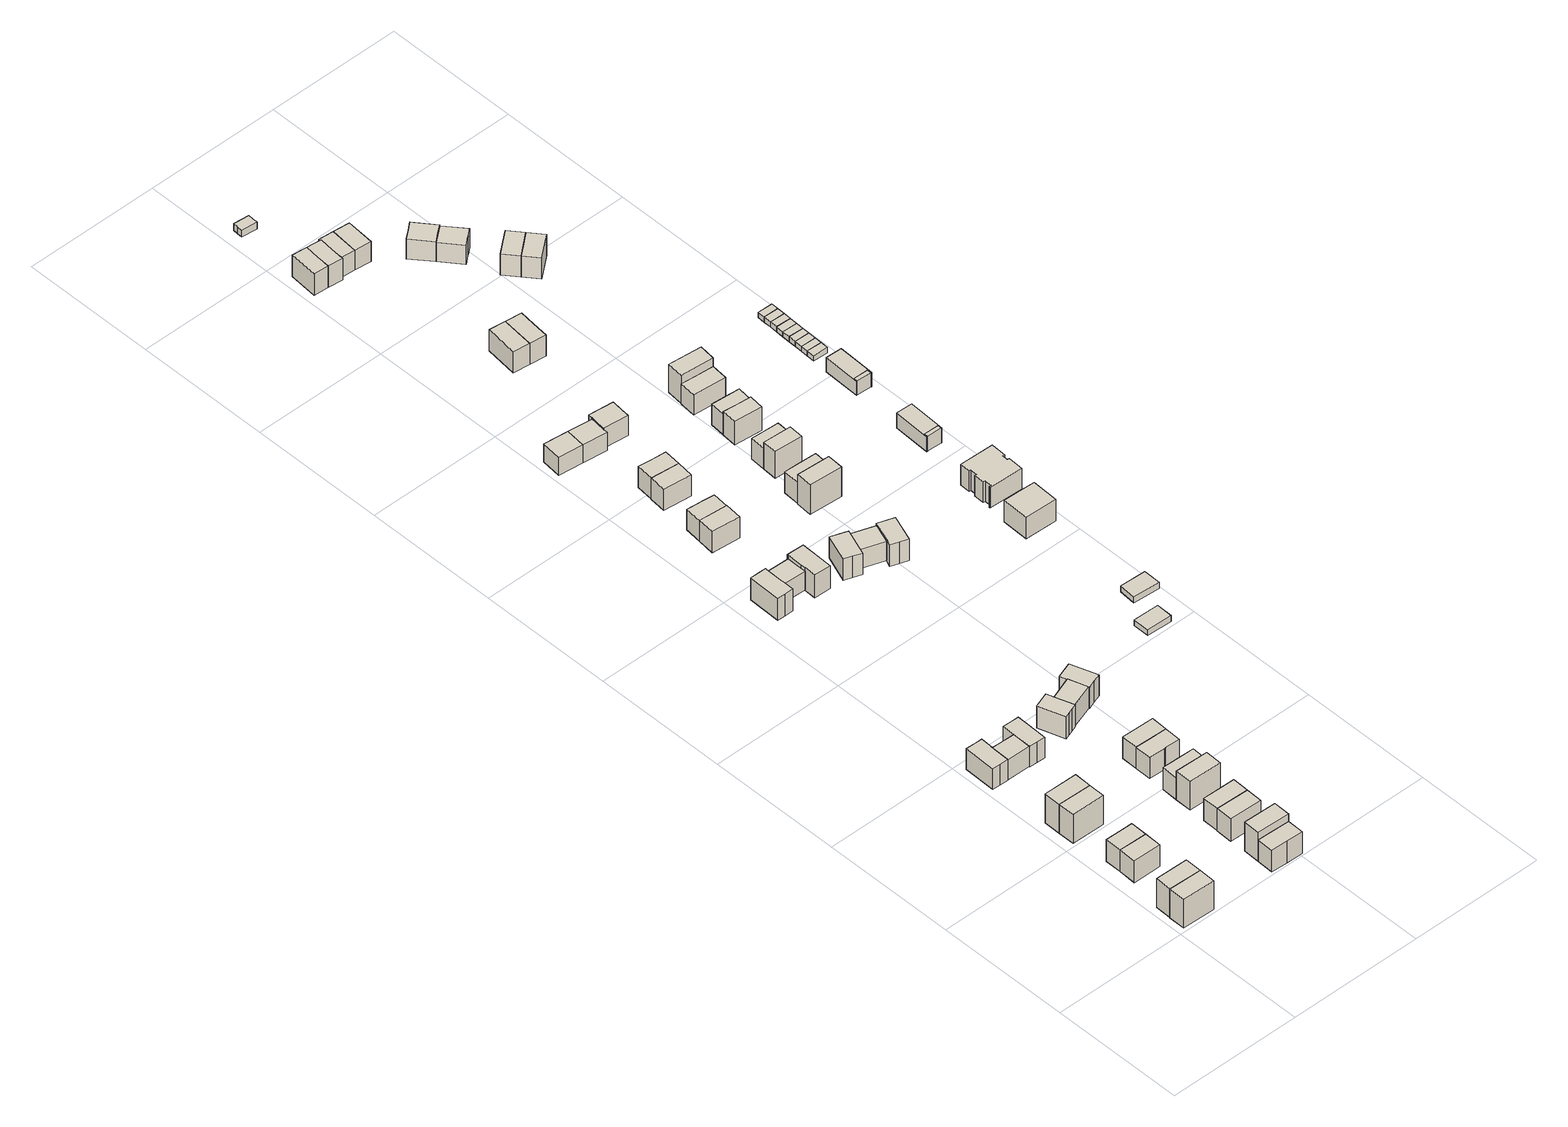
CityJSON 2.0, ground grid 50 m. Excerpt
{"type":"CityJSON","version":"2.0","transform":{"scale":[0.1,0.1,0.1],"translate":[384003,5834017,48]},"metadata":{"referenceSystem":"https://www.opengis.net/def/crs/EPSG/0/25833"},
"CityObjects":{
"building1":{"type":"Building","attributes":{"Gemeindeschluessel":"11000012","BezugspunktDach":"2200","function":"31001_1010","measuredHeight":11.92,"storeysAboveGround":2},"address":[{"country":"Germany","locality":"Berlin","thoroughfareNumber":"4","thoroughfareName":"Rappenweg"}],"geometry":[{"type":"Solid","lod":"1","boundaries":[[[[0,1,2,3]],[[4,5,6,7]],[[4,7,3,2]],[[5,4,2,1]],[[6,5,1,0]],[[7,6,0,3]]]]}]},
"building2":{"type":"Building","attributes":{"Gemeindeschluessel":"11000012","BezugspunktDach":"2200","function":"31001_1010","measuredHeight":11.81,"storeysAboveGround":2},"address":[{"country":"Germany","locality":"Berlin","thoroughfareNumber":"10","thoroughfareName":"Fuchsring"}],"geometry":[{"type":"Solid","lod":"1","boundaries":[[[[1,8,9,2]],[[10,11,12,13]],[[10,13,2,9]],[[11,10,9,8]],[[12,11,8,1]],[[13,12,1,2]]]]}]},
"building3":{"type":"Building","attributes":{"Gemeindeschluessel":"11000012","BezugspunktDach":"2200","function":"31001_1010","measuredHeight":11.19,"storeysAboveGround":2},"address":[{"country":"Germany","locality":"Berlin","thoroughfareNumber":"8","thoroughfareName":"Fuchsring"}],"geometry":[{"type":"Solid","lod":"1","boundaries":[[[[14,15,16,17,18]],[[19,20,21,22,23]],[[19,23,18,17]],[[20,19,17,16]],[[21,20,16,15]],[[22,21,15,14]],[[23,22,14,18]]]]}]},
"building4":{"type":"Building","attributes":{"Gemeindeschluessel":"11000012","BezugspunktDach":"2200","function":"31001_1010","measuredHeight":11.19,"storeysAboveGround":2},"address":[{"country":"Germany","locality":"Berlin","thoroughfareNumber":"6","thoroughfareName":"Fuchsring"}],"geometry":[{"type":"Solid","lod":"1","boundaries":[[[[15,24,25,26,17]],[[27,28,29,21,19]],[[27,19,17,26]],[[28,27,26,25]],[[29,28,25,24]],[[21,29,24,15]],[[19,21,15,17]]]]}]},
"building5":{"type":"Building","attributes":{"Gemeindeschluessel":"11000012","BezugspunktDach":"2200","function":"31001_1010","measuredHeight":12.03,"storeysAboveGround":2},"address":[{"country":"Germany","locality":"Berlin","thoroughfareNumber":"4","thoroughfareName":"Fuchsring"}],"geometry":[{"type":"Solid","lod":"1","boundaries":[[[[30,31,32,33]],[[34,35,36,37]],[[34,37,33,32]],[[35,34,32,31]],[[36,35,31,30]],[[37,36,30,33]]]]}]},
"building6":{"type":"Building","attributes":{"Gemeindeschluessel":"11000012","BezugspunktDach":"2200","function":"31001_1010","measuredHeight":12.04,"storeysAboveGround":2},"address":[{"country":"Germany","locality":"Berlin","thoroughfareNumber":"9","thoroughfareName":"Criolloweg"}],"geometry":[{"type":"Solid","lod":"1","boundaries":[[[[31,38,39,32]],[[40,41,35,34]],[[40,34,32,39]],[[41,40,39,38]],[[35,41,38,31]],[[34,35,31,32]]]]}]},
"building7":{"type":"Building","attributes":{"Gemeindeschluessel":"11000012","BezugspunktDach":"2200","function":"31001_1010","measuredHeight":10.92,"storeysAboveGround":2},"address":[{"country":"Germany","locality":"Berlin","thoroughfareNumber":"12","thoroughfareName":"Criolloweg"}],"geometry":[{"type":"Solid","lod":"1","boundaries":[[[[42,43,44,45,46,47,48,49,50]],[[51,52,53,54,55,56,57,58,59]],[[51,59,50,49]],[[52,51,49,48]],[[53,52,48,47]],[[54,53,47,46]],[[55,54,46,45]],[[56,55,45,44]],[[57,56,44,43]],[[58,57,43,42]],[[59,58,42,50]]]]}]},
"building8":{"type":"Building","attributes":{"Gemeindeschluessel":"11000012","BezugspunktDach":"2200","function":"31001_1010","measuredHeight":8.86,"storeysAboveGround":2},"address":[{"country":"Germany","locality":"Berlin","thoroughfareNumber":"10","thoroughfareName":"Criolloweg"}],"geometry":[{"type":"Solid","lod":"1","boundaries":[[[[60,61,62,63,64,65]],[[66,67,68,69,70,71]],[[66,71,65,64]],[[67,66,64,63]],[[68,67,63,62]],[[69,68,62,61]],[[70,69,61,60]],[[71,70,60,65]]]]}]},
"building9":{"type":"Building","attributes":{"Gemeindeschluessel":"11000012","BezugspunktDach":"2200","function":"31001_1010","measuredHeight":11.7,"storeysAboveGround":2},"address":[{"country":"Germany","locality":"Berlin","thoroughfareNumber":"2","thoroughfareName":"Rappenweg"}],"geometry":[{"type":"Solid","lod":"1","boundaries":[[[[72,73,74,75,76,77]],[[78,79,80,81,82,83]],[[78,83,77,76]],[[79,78,76,75]],[[80,79,75,74]],[[81,80,74,73]],[[82,81,73,72]],[[83,82,72,77]]]]}]},
"building10":{"type":"Building","attributes":{"Gemeindeschluessel":"11000012","BezugspunktDach":"2200","function":"31001_1010","measuredHeight":11.01,"storeysAboveGround":2},"address":[{"country":"Germany","locality":"Berlin","thoroughfareNumber":"8","thoroughfareName":"Criolloweg"}],"geometry":[{"type":"Solid","lod":"1","boundaries":[[[[84,85,86,87,88,89,90,91,92]],[[70,69,93,94,95,96,97,98,99]],[[70,99,92,91]],[[69,70,91,90]],[[93,69,90,89]],[[94,93,89,88]],[[95,94,88,87]],[[96,95,87,86]],[[97,96,86,85]],[[98,97,85,84]],[[99,98,84,92]]]]}]},
"building11":{"type":"Building","attributes":{"Gemeindeschluessel":"11000012","BezugspunktDach":"2200","function":"31001_1010","measuredHeight":12.09,"storeysAboveGround":2},"address":[{"country":"Germany","locality":"Berlin","thoroughfareNumber":"89","thoroughfareName":"Gollanczstraße"}],"geometry":[{"type":"Solid","lod":"1","boundaries":[[[[100,101,102,103]],[[104,105,80,78]],[[104,78,103,102]],[[105,104,102,101]],[[80,105,101,100]],[[78,80,100,103]]]]}]},
"building12":{"type":"Building","attributes":{"Gemeindeschluessel":"11000012","BezugspunktDach":"2200","function":"31001_1010","measuredHeight":12.78,"storeysAboveGround":2},"address":[{"country":"Germany","locality":"Berlin","thoroughfareNumber":"91","thoroughfareName":"Gollanczstraße"}],"geometry":[{"type":"Solid","lod":"1","boundaries":[[[[106,107,108,109,110]],[[111,112,113,114,115]],[[111,115,110,109]],[[112,111,109,108]],[[113,112,108,107]],[[114,113,107,106]],[[115,114,106,110]]]]}]},
"building13":{"type":"Building","attributes":{"Gemeindeschluessel":"11000012","BezugspunktDach":"2200","function":"31001_1010","measuredHeight":12.77,"storeysAboveGround":2},"address":[{"country":"Germany","locality":"Berlin","thoroughfareNumber":"93","thoroughfareName":"Gollanczstraße"}],"geometry":[{"type":"Solid","lod":"1","boundaries":[[[[107,116,117,118,109]],[[119,120,121,122,123]],[[119,123,109,118]],[[120,119,118,117]],[[121,120,117,116]],[[122,121,116,107]],[[123,122,107,109]]]]}]},
"building14":{"type":"Building","attributes":{"Gemeindeschluessel":"11000012","BezugspunktDach":"2200","function":"31001_1010","measuredHeight":11.97,"storeysAboveGround":2},"address":[{"country":"Germany","locality":"Berlin","thoroughfareNumber":"95","thoroughfareName":"Gollanczstraße"}],"geometry":[{"type":"Solid","lod":"1","boundaries":[[[[124,125,126,127]],[[128,129,130,131]],[[128,131,127,126]],[[129,128,126,125]],[[130,129,125,124]],[[131,130,124,127]]]]}]},
"building15":{"type":"Building","attributes":{"Gemeindeschluessel":"11000012","BezugspunktDach":"2200","function":"31001_1010","measuredHeight":11.96,"storeysAboveGround":2},"address":[{"country":"Germany","locality":"Berlin","thoroughfareNumber":"97","thoroughfareName":"Gollanczstraße"}],"geometry":[{"type":"Solid","lod":"1","boundaries":[[[[132,133,134,135,136]],[[137,138,139,129,128]],[[137,128,136,135]],[[138,137,135,134]],[[139,138,134,133]],[[129,139,133,132]],[[128,129,132,136]]]]}]},
"building16":{"type":"Building","attributes":{"Gemeindeschluessel":"11000012","BezugspunktDach":"2200","function":"31001_1010","measuredHeight":10.34,"storeysAboveGround":2},"address":[{"country":"Germany","locality":"Berlin","thoroughfareNumber":"6","thoroughfareName":"Criolloweg"}],"geometry":[{"type":"Solid","lod":"1","boundaries":[[[[140,141,142,143,144,145,146,147,148,149,150]],[[151,152,153,154,155,156,157,158,159,160,161]],[[151,161,150,149]],[[152,151,149,148]],[[153,152,148,147]],[[154,153,147,146]],[[155,154,146,145]],[[156,155,145,144]],[[157,156,144,143]],[[158,157,143,142]],[[159,158,142,141]],[[160,159,141,140]],[[161,160,140,150]]]]}]},
"building17":{"type":"Building","attributes":{"Gemeindeschluessel":"11000012","BezugspunktDach":"2200","function":"31001_1010","measuredHeight":11.9,"storeysAboveGround":2},"address":[{"country":"Germany","locality":"Berlin","thoroughfareNumber":"99","thoroughfareName":"Gollanczstraße"}],"geometry":[{"type":"Solid","lod":"1","boundaries":[[[[162,163,164,165,166,167,168,169]],[[170,171,172,173,174,175,176,177]],[[170,177,169,168]],[[171,170,168,167]],[[172,171,167,166]],[[173,172,166,165]],[[174,173,165,164]],[[175,174,164,163]],[[176,175,163,162]],[[177,176,162,169]]]]}]},
"building18":{"type":"Building","attributes":{"Gemeindeschluessel":"11000012","BezugspunktDach":"2200","function":"31001_1010","measuredHeight":10.55,"storeysAboveGround":2},"address":[{"country":"Germany","locality":"Berlin","thoroughfareNumber":"11","thoroughfareName":"Lipizzanerweg"}],"geometry":[{"type":"Solid","lod":"1","boundaries":[[[[178,179,180,181,182,183,184,185,186,187]],[[188,189,190,191,192,193,194,195,196,197]],[[188,197,187,186]],[[189,188,186,185]],[[190,189,185,184]],[[191,190,184,183]],[[192,191,183,182]],[[193,192,182,181]],[[194,193,181,180]],[[195,194,180,179]],[[196,195,179,178]],[[197,196,178,187]]]]}]},
"building19":{"type":"Building","attributes":{"Gemeindeschluessel":"11000012","BezugspunktDach":"2200","function":"31001_1010","measuredHeight":11.87,"storeysAboveGround":2},"address":[{"country":"Germany","locality":"Berlin","thoroughfareNumber":"1","thoroughfareName":"Criolloweg"}],"geometry":[{"type":"Solid","lod":"1","boundaries":[[[[198,199,200,201]],[[202,203,173,170]],[[202,170,201,200]],[[203,202,200,199]],[[173,203,199,198]],[[170,173,198,201]]]]}]},
"building20":{"type":"Building","attributes":{"Gemeindeschluessel":"11000012","BezugspunktDach":"2200","function":"31001_1010","measuredHeight":10.38,"storeysAboveGround":2},"address":[{"country":"Germany","locality":"Berlin","thoroughfareNumber":"4","thoroughfareName":"Criolloweg"}],"geometry":[{"type":"Solid","lod":"1","boundaries":[[[[204,205,206,207,208,209,210]],[[154,211,212,213,156,214,155]],[[154,155,210,209]],[[211,154,209,208]],[[212,211,208,207]],[[213,212,207,206]],[[156,213,206,205]],[[214,156,205,204]],[[155,214,204,210]]]]}]},
"building21":{"type":"Building","attributes":{"Gemeindeschluessel":"11000012","BezugspunktDach":"2200","function":"31001_1010","measuredHeight":8.61,"storeysAboveGround":2},"address":[{"country":"Germany","locality":"Berlin","thoroughfareNumber":"9","thoroughfareName":"Lipizzanerweg"}],"geometry":[{"type":"MultiSurface","lod":"1","boundaries":[[[215,216,217,218,219,220,221,222,223,224]],[[225,192,191,226,227,228,229,230,194,193]],[[225,193,224,223]],[[192,225,223,222]],[[191,192,222,221]],[[226,191,221,220]],[[227,220,219]],[[228,227,219,218]],[[229,228,218,217]],[[230,229,217,216]],[[194,230,216,215]],[[193,194,215,224]]]}]},
"building22":{"type":"Building","attributes":{"Gemeindeschluessel":"11000012","BezugspunktDach":"2200","function":"31001_1010","measuredHeight":10.15,"storeysAboveGround":2},"address":[{"country":"Germany","locality":"Berlin","thoroughfareNumber":"2","thoroughfareName":"Criolloweg"}],"geometry":[{"type":"Solid","lod":"1","boundaries":[[[[231,232,233,234,235,236,237,238,239]],[[240,241,242,243,244,245,246,247,248]],[[240,248,239,238]],[[241,240,238,237]],[[242,241,237,236]],[[243,242,236,235]],[[244,243,235,234]],[[245,244,234,233]],[[246,245,233,232]],[[247,246,232,231]],[[248,247,231,239]]]]}]},
"building23":{"type":"Building","attributes":{"Gemeindeschluessel":"11000012","BezugspunktDach":"2200","function":"31001_1010","measuredHeight":11.56,"storeysAboveGround":2},"address":[{"country":"Germany","locality":"Berlin","thoroughfareNumber":"7","thoroughfareName":"Lipizzanerweg"}],"geometry":[{"type":"MultiSurface","lod":"1","boundaries":[[[249,250,251,252,253,254,255,256,257]],[[258,259,260,261,262,263,264,265,266]],[[258,266,257,256]],[[259,258,256,255]],[[260,259,255,254]],[[261,260,254,253]],[[262,253,252]],[[263,262,252,251]],[[264,263,251,250]],[[265,264,250,249]],[[266,265,249,257]]]}]},
"building24":{"type":"Building","attributes":{"Gemeindeschluessel":"11000012","BezugspunktDach":"2200","function":"31001_1010","measuredHeight":12.19,"storeysAboveGround":2},"address":[{"country":"Germany","locality":"Berlin","thoroughfareNumber":"1","thoroughfareName":"Haflingerpfad"}],"geometry":[{"type":"Solid","lod":"1","boundaries":[[[[267,268,269,270,271]],[[272,273,274,275,276]],[[272,276,271,270]],[[273,272,270,269]],[[274,273,269,268]],[[275,274,268,267]],[[276,275,267,271]]]]}]},
"building25":{"type":"Building","attributes":{"Gemeindeschluessel":"11000012","BezugspunktDach":"2200","function":"31001_1010","measuredHeight":11.07,"storeysAboveGround":2},"address":[{"country":"Germany","locality":"Berlin","thoroughfareNumber":"3","thoroughfareName":"Haflingerpfad"}],"geometry":[{"type":"Solid","lod":"1","boundaries":[[[[277,278,279,280,281,282,283,284]],[[285,286,287,288,289,290,291,292]],[[285,292,284,283]],[[286,285,283,282]],[[287,286,282,281]],[[288,287,281,280]],[[289,288,280,279]],[[290,289,279,278]],[[291,290,278,277]],[[292,291,277,284]]]]}]},
"building26":{"type":"Building","attributes":{"Gemeindeschluessel":"11000012","BezugspunktDach":"2200","function":"31001_1010","measuredHeight":8.81,"storeysAboveGround":2},"address":[{"country":"Germany","locality":"Berlin","thoroughfareNumber":"7","thoroughfareName":"Mustangweg"}],"geometry":[{"type":"Solid","lod":"1","boundaries":[[[[293,294,295,296]],[[297,298,299,300]],[[297,300,296,295]],[[298,297,295,294]],[[299,298,294,293]],[[300,299,293,296]]]]}]},
"building27":{"type":"Building","attributes":{"Gemeindeschluessel":"11000012","BezugspunktDach":"2200","function":"31001_1010","measuredHeight":11.73,"storeysAboveGround":2},"address":[{"country":"Germany","locality":"Berlin","thoroughfareNumber":"5","thoroughfareName":"Haflingerpfad"}],"geometry":[{"type":"Solid","lod":"1","boundaries":[[[[301,302,303,304,305]],[[306,307,308,309,310]],[[306,310,305,304]],[[307,306,304,303]],[[308,307,303,302]],[[309,308,302,301]],[[310,309,301,305]]]]}]},
"building28":{"type":"Building","attributes":{"Gemeindeschluessel":"11000012","BezugspunktDach":"2200","function":"31001_1010","measuredHeight":10,"storeysAboveGround":2},"address":[{"country":"Germany","locality":"Berlin","thoroughfareNumber":"5","thoroughfareName":"Lipizzanerweg"}],"geometry":[{"type":"Solid","lod":"1","boundaries":[[[[311,312,313,314,315,316,317,318]],[[319,320,321,322,323,324,325,326]],[[319,326,318,317]],[[320,319,317,316]],[[321,320,316,315]],[[322,321,315,314]],[[323,322,314,313]],[[324,323,313,312]],[[325,324,312,311]],[[326,325,311,318]]]]}]},
"building29":{"type":"Building","attributes":{"Gemeindeschluessel":"11000012","BezugspunktDach":"2200","function":"31001_1010","measuredHeight":11.65,"storeysAboveGround":2},"address":[{"country":"Germany","locality":"Berlin","thoroughfareNumber":"7","thoroughfareName":"Haflingerpfad"}],"geometry":[{"type":"Solid","lod":"1","boundaries":[[[[302,327,328,329,304]],[[330,331,332,333,334]],[[330,334,304,329]],[[331,330,329,328]],[[332,331,328,327]],[[333,332,327,302]],[[334,333,302,304]]]]}]},
"building30":{"type":"Building","attributes":{"Gemeindeschluessel":"11000012","BezugspunktDach":"2200","function":"31001_1010","measuredHeight":8.82,"storeysAboveGround":2},"address":[{"country":"Germany","locality":"Berlin","thoroughfareNumber":"5","thoroughfareName":"Mustangweg"}],"geometry":[{"type":"Solid","lod":"1","boundaries":[[[[335,336,337,338,339,340,294,341,293]],[[342,298,343,344,345,346,347,348,299]],[[342,299,293,341]],[[298,342,341,294]],[[343,298,294,340]],[[344,343,340,339]],[[345,344,339,338]],[[346,345,338,337]],[[347,346,337,336]],[[348,347,336,335]],[[299,348,335,293]]]]}]},
"building31":{"type":"Building","attributes":{"Gemeindeschluessel":"11000012","BezugspunktDach":"2200","function":"31001_1010","measuredHeight":9.65,"storeysAboveGround":2},"address":[{"country":"Germany","locality":"Berlin","thoroughfareNumber":"3","thoroughfareName":"Lipizzanerweg"}],"geometry":[{"type":"Solid","lod":"1","boundaries":[[[[349,350,351,352,353]],[[354,355,356,357,358]],[[354,358,353,352]],[[355,354,352,351]],[[356,355,351,350]],[[357,356,350,349]],[[358,357,349,353]]]]}]},
"building32":{"type":"Building","attributes":{"Gemeindeschluessel":"11000012","BezugspunktDach":"2200","function":"31001_1010","measuredHeight":12.13,"storeysAboveGround":2},"address":[{"country":"Germany","locality":"Berlin","thoroughfareNumber":"1","thoroughfareName":"Lipizzanerweg"}],"geometry":[{"type":"Solid","lod":"1","boundaries":[[[[359,360,361,362,363,364,365]],[[366,367,368,369,370,371,372]],[[366,372,365,364]],[[367,366,364,363]],[[368,367,363,362]],[[369,368,362,361]],[[370,369,361,360]],[[371,370,360,359]],[[372,371,359,365]]]]}]},
"building33":{"type":"Building","attributes":{"Gemeindeschluessel":"11000012","BezugspunktDach":"2200","function":"31001_1010","measuredHeight":9.29,"storeysAboveGround":2},"address":[{"country":"Germany","locality":"Berlin","thoroughfareNumber":"3","thoroughfareName":"Mustangweg"}],"geometry":[{"type":"Solid","lod":"1","boundaries":[[[[373,374,375,376,377,378,379,380,381]],[[382,344,343,383,384,385,386,347,346]],[[382,346,381,380]],[[344,382,380,379]],[[343,344,379,378]],[[383,343,378,377]],[[384,383,377,376]],[[385,384,376,375]],[[386,385,375,374]],[[347,386,374,373]],[[346,347,373,381]]]]}]},
"building34":{"type":"Building","attributes":{"Gemeindeschluessel":"11000012","BezugspunktDach":"2200","function":"31001_1010","measuredHeight":12.11,"storeysAboveGround":2},"address":[{"country":"Germany","locality":"Berlin","thoroughfareNumber":"2","thoroughfareName":"Lipizzanerweg"}],"geometry":[{"type":"Solid","lod":"1","boundaries":[[[[387,388,389,390]],[[391,392,393,394]],[[391,394,390,389]],[[392,391,389,388]],[[393,392,388,387]],[[394,393,387,390]]]]}]},
"building35":{"type":"Building","attributes":{"Gemeindeschluessel":"11000012","BezugspunktDach":"2200","function":"31001_1010","measuredHeight":11.45,"storeysAboveGround":2},"address":[{"country":"Germany","locality":"Berlin","thoroughfareNumber":"113","thoroughfareName":"Gollanczstraße"}],"geometry":[{"type":"Solid","lod":"1","boundaries":[[[[395,396,397,398,399]],[[400,401,402,403,404]],[[400,404,399,398]],[[401,400,398,397]],[[402,401,397,396]],[[403,402,396,395]],[[404,403,395,399]]]]}]},
"building36":{"type":"Building","attributes":{"Gemeindeschluessel":"11000012","BezugspunktDach":"2200","function":"31001_2463","measuredHeight":2.43,"storeysAboveGround":1},"address":[{"country":"Germany","locality":"Berlin","thoroughfareNumber":"28","thoroughfareName":"Barthstraße"}],"geometry":[{"type":"Solid","lod":"1","boundaries":[[[[405,406,407,408]],[[409,410,411,412]],[[409,412,408,407]],[[410,409,407,406]],[[411,410,406,405]],[[412,411,405,408]]]]}]},
"building37":{"type":"Building","attributes":{"Gemeindeschluessel":"11000012","BezugspunktDach":"2200","function":"31001_1010","measuredHeight":10.9,"storeysAboveGround":2},"address":[{"country":"Germany","locality":"Berlin","thoroughfareNumber":"7","thoroughfareName":"Ponyweg"}],"geometry":[{"type":"Solid","lod":"1","boundaries":[[[[413,414,415,416,417]],[[418,419,420,421,422]],[[418,422,417,416]],[[419,418,416,415]],[[420,419,415,414]],[[421,420,414,413]],[[422,421,413,417]]]]}]},
"building38":{"type":"Building","attributes":{"Gemeindeschluessel":"11000012","BezugspunktDach":"2200","function":"31001_1010","measuredHeight":11.78,"storeysAboveGround":2},"address":[{"country":"Germany","locality":"Berlin","thoroughfareNumber":"6","thoroughfareName":"Mustangweg"}],"geometry":[{"type":"Solid","lod":"1","boundaries":[[[[423,424,425,426,427]],[[428,429,430,431,432]],[[428,432,427,426]],[[429,428,426,425]],[[430,429,425,424]],[[431,430,424,423]],[[432,431,423,427]]]]}]},
"building39":{"type":"Building","attributes":{"Gemeindeschluessel":"11000012","BezugspunktDach":"2200","function":"31001_1010","measuredHeight":11.04,"storeysAboveGround":2},"address":[{"country":"Germany","locality":"Berlin","thoroughfareNumber":"115","thoroughfareName":"Gollanczstraße"}],"geometry":[{"type":"Solid","lod":"1","boundaries":[[[[433,434,435,436]],[[437,438,439,440]],[[437,440,436,435]],[[438,437,435,434]],[[439,438,434,433]],[[440,439,433,436]]]]}]},
"building40":{"type":"Building","attributes":{"Gemeindeschluessel":"11000012","BezugspunktDach":"2200","function":"31001_1010","measuredHeight":11.06,"storeysAboveGround":2},"address":[{"country":"Germany","locality":"Berlin","thoroughfareNumber":"117","thoroughfareName":"Gollanczstraße"}],"geometry":[{"type":"Solid","lod":"1","boundaries":[[[[441,442,443,444,445]],[[446,447,448,449,450]],[[446,450,445,444]],[[447,446,444,443]],[[448,447,443,442]],[[449,448,442,441]],[[450,449,441,445]]]]}]},
"building41":{"type":"Building","attributes":{"Gemeindeschluessel":"11000012","BezugspunktDach":"2200","function":"31001_1010","measuredHeight":10.87,"storeysAboveGround":2},"address":[{"country":"Germany","locality":"Berlin","thoroughfareNumber":"5","thoroughfareName":"Ponyweg"}],"geometry":[{"type":"Solid","lod":"1","boundaries":[[[[451,452,453,454,455,456,415,414,413]],[[420,419,457,458,459,460,461,462,421]],[[420,421,413,414]],[[419,420,414,415]],[[457,419,415,456]],[[458,457,456,455]],[[459,458,455,454]],[[460,459,454,453]],[[461,460,453,452]],[[462,461,452,451]],[[421,462,451,413]]]]}]},
"building42":{"type":"Building","attributes":{"Gemeindeschluessel":"11000012","BezugspunktDach":"2200","function":"31001_1010","measuredHeight":11.78,"storeysAboveGround":2},"address":[{"country":"Germany","locality":"Berlin","thoroughfareNumber":"4","thoroughfareName":"Mustangweg"}],"geometry":[{"type":"Solid","lod":"1","boundaries":[[[[463,464,465,425,423]],[[429,466,467,468,431]],[[429,431,423,425]],[[466,429,425,465]],[[467,466,465,464]],[[468,467,464,463]],[[431,468,463,423]]]]}]},
"building43":{"type":"Building","attributes":{"Gemeindeschluessel":"11000012","BezugspunktDach":"2200","function":"31001_1010","measuredHeight":13.89,"storeysAboveGround":2},"address":[{"country":"Germany","locality":"Berlin","thoroughfareNumber":"119","thoroughfareName":"Gollanczstraße"}],"geometry":[{"type":"Solid","lod":"1","boundaries":[[[[469,470,471,472,473]],[[474,475,476,477,478]],[[474,478,473,472]],[[475,474,472,471]],[[476,475,471,470]],[[477,476,470,469]],[[478,477,469,473]]]]}]},
"building44":{"type":"Building","attributes":{"Gemeindeschluessel":"11000012","BezugspunktDach":"2200","function":"31001_2463","measuredHeight":2.44,"storeysAboveGround":1},"address":[{"country":"Germany","locality":"Berlin","thoroughfareNumber":"28 (1)","thoroughfareName":"Barthstraße"}],"geometry":[{"type":"Solid","lod":"1","boundaries":[[[[479,480,481,482]],[[483,484,485,486]],[[483,486,482,481]],[[484,483,481,480]],[[485,484,480,479]],[[486,485,479,482]]]]}]},
"building45":{"type":"Building","attributes":{"Gemeindeschluessel":"11000012","BezugspunktDach":"2200","function":"31001_1312","measuredHeight":3.16,"storeysAboveGround":1},"address":[{"country":"Germany","locality":"Berlin","thoroughfareNumber":"143","thoroughfareName":"Gollanczstraße"}],"geometry":[{"type":"Solid","lod":"1","boundaries":[[[[487,488,489,490,491,492]],[[493,494,495,496,497,498]],[[493,498,492,491]],[[494,493,491,490]],[[495,494,490,489]],[[496,495,489,488]],[[497,496,488,487]],[[498,497,487,492]]]]}]},
"building46":{"type":"Building","attributes":{"Gemeindeschluessel":"11000012","BezugspunktDach":"2200","function":"31001_1010","measuredHeight":9.91,"storeysAboveGround":2},"address":[{"country":"Germany","locality":"Berlin","thoroughfareNumber":"3","thoroughfareName":"Ponyweg"}],"geometry":[{"type":"Solid","lod":"1","boundaries":[[[[499,500,501,502,503,504,505,506,507]],[[508,509,510,511,512,513,514,515,516]],[[508,516,507,506]],[[509,508,506,505]],[[510,509,505,504]],[[511,510,504,503]],[[512,511,503,502]],[[513,512,502,501]],[[514,513,501,500]],[[515,514,500,499]],[[516,515,499,507]]]]}]},
"building47":{"type":"Building","attributes":{"Gemeindeschluessel":"11000012","BezugspunktDach":"2200","function":"31001_1010","measuredHeight":11.08,"storeysAboveGround":2},"address":[{"country":"Germany","locality":"Berlin","thoroughfareNumber":"121","thoroughfareName":"Gollanczstraße"}],"geometry":[{"type":"Solid","lod":"1","boundaries":[[[[517,518,519,520,521]],[[522,523,524,525,526]],[[522,526,521,520]],[[523,522,520,519]],[[524,523,519,518]],[[525,524,518,517]],[[526,525,517,521]]]]}]},
"building48":{"type":"Building","attributes":{"Gemeindeschluessel":"11000012","BezugspunktDach":"2200","function":"31001_1010","measuredHeight":9.88,"storeysAboveGround":2},"address":[{"country":"Germany","locality":"Berlin","thoroughfareNumber":"123","thoroughfareName":"Gollanczstraße"}],"geometry":[{"type":"Solid","lod":"1","boundaries":[[[[527,528,529,530,531]],[[532,533,534,535,536]],[[532,536,531,530]],[[533,532,530,529]],[[534,533,529,528]],[[535,534,528,527]],[[536,535,527,531]]]]}]},
"building49":{"type":"Building","attributes":{"Gemeindeschluessel":"11000012","BezugspunktDach":"2200","function":"31001_1010","measuredHeight":9.88,"storeysAboveGround":2},"address":[{"country":"Germany","locality":"Berlin","thoroughfareNumber":"1","thoroughfareName":"Ponyweg"}],"geometry":[{"type":"Solid","lod":"1","boundaries":[[[[537,538,502,500]],[[512,539,540,514]],[[512,514,500,502]],[[539,512,502,538]],[[540,539,538,537]],[[514,540,537,500]]]]}]},
"building50":{"type":"Building","attributes":{"Gemeindeschluessel":"11000012","BezugspunktDach":"2200","function":"31001_1010","measuredHeight":11.62,"storeysAboveGround":2},"address":[{"country":"Germany","locality":"Berlin","thoroughfareNumber":"1","thoroughfareName":"Mustangweg"}],"geometry":[{"type":"Solid","lod":"1","boundaries":[[[[541,542,543,544]],[[545,546,547,548]],[[545,548,544,543]],[[546,545,543,542]],[[547,546,542,541]],[[548,547,541,544]]]]}]},
"building51":{"type":"Building","attributes":{"Gemeindeschluessel":"11000012","BezugspunktDach":"2200","function":"31001_1010","measuredHeight":11.26,"storeysAboveGround":1},"address":[{"country":"Germany","locality":"Berlin","thoroughfareNumber":"1","thoroughfareName":"Am Poloplatz"}],"geometry":[{"type":"Solid","lod":"1","boundaries":[[[[549,550,551,552,553]],[[554,555,556,557,558]],[[554,558,553,552]],[[555,554,552,551]],[[556,555,551,550]],[[557,556,550,549]],[[558,557,549,553]]]]}]},
"building52":{"type":"Building","attributes":{"Gemeindeschluessel":"11000012","BezugspunktDach":"2200","function":"31001_1010","measuredHeight":8.57,"storeysAboveGround":2},"address":[{"country":"Germany","locality":"Berlin","thoroughfareNumber":"3","thoroughfareName":"Am Poloplatz"}],"geometry":[{"type":"Solid","lod":"1","boundaries":[[[[559,560,561,562,563,564,565,566,567,568,569,570,571,572,573,574]],[[575,576,577,578,579,580,581,582,583,584,585,586,587,588,589,590]],[[575,590,574,573]],[[576,575,573,572]],[[577,576,572,571]],[[578,577,571,570]],[[579,578,570,569]],[[580,579,569,568]],[[581,580,568,567]],[[582,581,567,566]],[[583,582,566,565]],[[584,583,565,564]],[[585,584,564,563]],[[586,585,563,562]],[[587,586,562,561]],[[588,587,561,560]],[[589,588,560,559]],[[590,589,559,574]]]]}]},
"building53":{"type":"Building","attributes":{"Gemeindeschluessel":"11000012","BezugspunktDach":"2200","function":"31001_1010","measuredHeight":9.8,"storeysAboveGround":2},"address":[{"country":"Germany","locality":"Berlin","thoroughfareNumber":"141","thoroughfareName":"Gollanczstraße"}],"geometry":[{"type":"Solid","lod":"1","boundaries":[[[[591,592,593,594,595,596]],[[597,598,599,600,601,602]],[[597,602,596,595]],[[598,597,595,594]],[[599,598,594,593]],[[600,599,593,592]],[[601,600,592,591]],[[602,601,591,596]]]]}]},
"building54":{"type":"Building","attributes":{"Gemeindeschluessel":"11000012","BezugspunktDach":"2200","function":"31001_1010","measuredHeight":9.63,"storeysAboveGround":2},"address":[{"country":"Germany","locality":"Berlin","thoroughfareNumber":"139","thoroughfareName":"Gollanczstraße"}],"geometry":[{"type":"Solid","lod":"1","boundaries":[[[[603,604,605,606,607,608,609,610]],[[611,600,599,612,613,614,615,601]],[[611,601,610,609]],[[600,611,609,608]],[[599,600,608,607]],[[612,599,607,606]],[[613,612,606,605]],[[614,613,605,604]],[[615,614,604,603]],[[601,615,603,610]]]]}]},
"building55":{"type":"Building","attributes":{"Gemeindeschluessel":"11000012","BezugspunktDach":"2200","function":"51009_1610","measuredHeight":6.09,"storeysAboveGround":0},"address":[{"country":"Germany","locality":"Berlin"}],"geometry":[{"type":"Solid","lod":"1","boundaries":[[[[616,617,618,619]],[[620,621,622,623]],[[620,623,619,618]],[[621,620,618,617]],[[622,621,617,616]],[[623,622,616,619]]]]}]},
"building56":{"type":"Building","attributes":{"Gemeindeschluessel":"11000012","BezugspunktDach":"2200","function":"31001_1010","measuredHeight":6.16,"storeysAboveGround":2},"address":[{"country":"Germany","locality":"Berlin","thoroughfareNumber":"100","thoroughfareName":"Gollanczstraße"}],"geometry":[{"type":"Solid","lod":"1","boundaries":[[[[619,618,617,616,624,625,626,627]],[[628,629,630,631,632,633,634,635]],[[628,635,627,626]],[[629,628,626,625]],[[630,629,625,624]],[[631,630,624,616]],[[632,631,616,617]],[[633,632,617,618]],[[634,633,618,619]],[[635,634,619,627]]]]}]},
"building57":{"type":"Building","attributes":{"Gemeindeschluessel":"11000012","BezugspunktDach":"2200","function":"31001_1010","measuredHeight":11.5,"storeysAboveGround":2},"address":[{"country":"Germany","locality":"Berlin","thoroughfareNumber":"137","thoroughfareName":"Gollanczstraße"}],"geometry":[{"type":"Solid","lod":"1","boundaries":[[[[636,637,638,639,640,641]],[[642,643,644,645,646,647]],[[642,647,641,640]],[[643,642,640,639]],[[644,643,639,638]],[[645,644,638,637]],[[646,645,637,636]],[[647,646,636,641]]]]}]},
"building58":{"type":"Building","attributes":{"Gemeindeschluessel":"11000012","BezugspunktDach":"2200","function":"31001_1010","measuredHeight":11.48,"storeysAboveGround":2},"address":[{"country":"Germany","locality":"Berlin","thoroughfareNumber":"135","thoroughfareName":"Gollanczstraße"}],"geometry":[{"type":"Solid","lod":"1","boundaries":[[[[648,649,638,636]],[[644,650,651,646]],[[644,646,636,638]],[[650,644,638,649]],[[651,650,649,648]],[[646,651,648,636]]]]}]},
"building59":{"type":"Building","attributes":{"Gemeindeschluessel":"11000012","BezugspunktDach":"2200","function":"51009_1610","measuredHeight":5.8,"storeysAboveGround":0},"address":[{"country":"Germany","locality":"Berlin"}],"geometry":[{"type":"Solid","lod":"1","boundaries":[[[[652,653,654,655]],[[656,657,658,659]],[[656,659,655,654]],[[657,656,654,653]],[[658,657,653,652]],[[659,658,652,655]]]]}]},
"building60":{"type":"Building","attributes":{"Gemeindeschluessel":"11000012","BezugspunktDach":"2200","function":"31001_1010","measuredHeight":5.93,"storeysAboveGround":2},"address":[{"country":"Germany","locality":"Berlin","thoroughfareNumber":"114","thoroughfareName":"Gollanczstraße"}],"geometry":[{"type":"Solid","lod":"1","boundaries":[[[[655,654,653,652,660,661,662,663]],[[664,665,666,667,668,669,670,671]],[[664,671,663,662]],[[665,664,662,661]],[[666,665,661,660]],[[667,666,660,652]],[[668,667,652,653]],[[669,668,653,654]],[[670,669,654,655]],[[671,670,655,663]]]]}]},
"building61":{"type":"Building","attributes":{"Gemeindeschluessel":"11000012","BezugspunktDach":"2200","function":"31001_2463","measuredHeight":2.25,"storeysAboveGround":1},"address":[{"country":"Germany","locality":"Berlin","thoroughfareNumber":"118 (1)","thoroughfareName":"Gollanczstraße"}],"geometry":[{"type":"Solid","lod":"1","boundaries":[[[[672,673,674,675]],[[676,677,678,679]],[[676,679,675,674]],[[677,676,674,673]],[[678,677,673,672]],[[679,678,672,675]]]]}]},
"building62":{"type":"Building","attributes":{"Gemeindeschluessel":"11000012","BezugspunktDach":"2200","function":"31001_2463","measuredHeight":2.19,"storeysAboveGround":1},"address":[{"country":"Germany","locality":"Berlin","thoroughfareNumber":"116 (1)","thoroughfareName":"Gollanczstraße"}],"geometry":[{"type":"Solid","lod":"1","boundaries":[[[[673,680,681,674]],[[682,683,677,676]],[[682,676,674,681]],[[683,682,681,680]],[[677,683,680,673]],[[676,677,673,674]]]]}]},
"building63":{"type":"Building","attributes":{"Gemeindeschluessel":"11000012","BezugspunktDach":"2200","function":"31001_2463","measuredHeight":2.14,"storeysAboveGround":1},"address":[{"country":"Germany","locality":"Berlin","thoroughfareNumber":"114 (1)","thoroughfareName":"Gollanczstraße"}],"geometry":[{"type":"Solid","lod":"1","boundaries":[[[[680,684,685,681]],[[686,687,688,689]],[[686,689,681,685]],[[687,686,685,684]],[[688,687,684,680]],[[689,688,680,681]]]]}]},
"building64":{"type":"Building","attributes":{"Gemeindeschluessel":"11000012","BezugspunktDach":"2200","function":"31001_2463","measuredHeight":2.14,"storeysAboveGround":1},"address":[{"country":"Germany","locality":"Berlin","thoroughfareNumber":"100 (1)","thoroughfareName":"Gollanczstraße"}],"geometry":[{"type":"Solid","lod":"1","boundaries":[[[[684,690,691,685]],[[692,693,687,686]],[[692,686,685,691]],[[693,692,691,690]],[[687,693,690,684]],[[686,687,684,685]]]]}]},
"building65":{"type":"Building","attributes":{"Gemeindeschluessel":"11000012","BezugspunktDach":"2200","function":"31001_2463","measuredHeight":2.13,"storeysAboveGround":1},"address":[{"country":"Germany","locality":"Berlin","thoroughfareNumber":"102 (1)","thoroughfareName":"Gollanczstraße"}],"geometry":[{"type":"Solid","lod":"1","boundaries":[[[[690,694,695,691]],[[696,697,693,692]],[[696,692,691,695]],[[697,696,695,694]],[[693,697,694,690]],[[692,693,690,691]]]]}]},
"building66":{"type":"Building","attributes":{"Gemeindeschluessel":"11000012","BezugspunktDach":"2200","function":"31001_2463","measuredHeight":2.1,"storeysAboveGround":1},"address":[{"country":"Germany","locality":"Berlin","thoroughfareNumber":"104 (1)","thoroughfareName":"Gollanczstraße"}],"geometry":[{"type":"Solid","lod":"1","boundaries":[[[[694,698,699,700,695]],[[701,702,703,697,696]],[[701,696,695,700]],[[702,701,700,699]],[[703,702,699,698]],[[697,703,698,694]],[[696,697,694,695]]]]}]},
"building67":{"type":"Building","attributes":{"Gemeindeschluessel":"11000012","BezugspunktDach":"2200","function":"31001_2463","measuredHeight":2.16,"storeysAboveGround":1},"address":[{"country":"Germany","locality":"Berlin","thoroughfareNumber":"106 (1)","thoroughfareName":"Gollanczstraße"}],"geometry":[{"type":"Solid","lod":"1","boundaries":[[[[704,705,706,707,708]],[[709,710,703,702,701]],[[709,701,708,707]],[[710,709,707,706]],[[703,710,706,705]],[[702,703,705,704]],[[701,702,704,708]]]]}]},
"building68":{"type":"Building","attributes":{"Gemeindeschluessel":"11000012","BezugspunktDach":"2200","function":"31001_2463","measuredHeight":2.16,"storeysAboveGround":1},"address":[{"country":"Germany","locality":"Berlin","thoroughfareNumber":"108 (1)","thoroughfareName":"Gollanczstraße"}],"geometry":[{"type":"Solid","lod":"1","boundaries":[[[[706,711,712,707]],[[713,714,710,709]],[[713,709,707,712]],[[714,713,712,711]],[[710,714,711,706]],[[709,710,706,707]]]]}]},
"building69":{"type":"Building","attributes":{"Gemeindeschluessel":"11000012","BezugspunktDach":"2200","function":"31001_2463","measuredHeight":2.15,"storeysAboveGround":1},"address":[{"country":"Germany","locality":"Berlin","thoroughfareNumber":"110 (1)","thoroughfareName":"Gollanczstraße"}],"geometry":[{"type":"Solid","lod":"1","boundaries":[[[[711,715,716,712]],[[717,718,714,713]],[[717,713,712,716]],[[718,717,716,715]],[[714,718,715,711]],[[713,714,711,712]]]]}]}
},
"vertices":[
[140,3,131],[142,64,131],[19,67,131],[18,6,131],[19,67,12],[142,64,12],[140,3,12],[18,6,12],
[143,126,131],[21,128,131],[21,128,13],[143,126,13],[142,64,13],[19,67,13],
[152,252,101],[153,315,101],[102,316,101],[50,318,101],[48,253,101],[50,318,11],[102,316,11],[153,315,11],[152,252,11],[48,253,11],
[155,377,101],[103,378,101],[51,379,101],[51,379,11],[103,378,11],[155,377,11],
[156,504,130],[157,563,130],[33,566,130],[33,506,130],[33,566,10],[157,563,10],[156,504,10],[33,506,10],
[158,627,130],[34,629,130],[34,629,10],[158,627,10],
[52,844,93],[82,843,93],[82,846,93],[84,917,93],[85,917,93],[87,962,93],[56,963,93],[25,964,93],[22,845,93],[25,964,7],[56,963,7],[87,962,7],[85,917,7],[84,917,7],[82,846,7],[82,843,7],[52,844,7],[22,845,7],
[172,844,88],[174,914,88],[129,916,88],[85,917,88],[84,917,88],[82,846,88],[84,917,6],[85,917,6],[129,916,6],[174,914,6],[172,844,6],[82,846,6],
[445,5,96],[506,3,96],[507,64,96],[447,66,96],[386,68,96],[384,7,96],[386,68,6],[447,66,6],[507,64,6],[506,3,6],[445,5,6],[384,7,6],
[202,841,90],[232,840,90],[235,959,90],[205,960,90],[174,961,90],[173,914,90],[174,914,90],[172,844,90],[172,842,90],[173,914,6],[174,961,6],[205,960,6],[235,959,6],[232,840,6],[202,841,6],[172,842,6],
[507,64,127],[509,126,127],[388,129,127],[386,68,127],[388,129,6],[509,126,6],
[508,186,98],[510,247,98],[449,249,98],[388,251,98],[386,190,98],[388,251,6],[449,249,6],[510,247,6],[508,186,6],[386,190,6],
[512,309,98],[451,310,98],[390,312,98],[390,312,7],[451,310,7],[512,309,7],[510,247,7],[388,251,7],
[513,369,126],[514,430,126],[392,433,126],[391,372,126],[392,433,7],[514,430,7],[513,369,7],[391,372,7],
[514,430,98],[516,491,98],[455,492,98],[394,494,98],[392,433,98],[394,494,7],[455,492,7],[516,491,7],
[335,855,97],[354,862,97],[373,869,97],[392,875,97],[391,878,97],[368,945,97],[369,945,97],[360,971,97],[342,965,97],[322,958,97],[304,952,97],[322,958,6],[342,965,6],[360,971,6],[369,945,6],[368,945,6],[391,878,6],[392,875,6],[373,869,6],[354,862,6],[335,855,6],[304,952,6],
[457,554,95],[463,554,95],[517,552,95],[518,613,95],[458,614,95],[452,614,95],[398,616,95],[397,556,95],[398,616,7],[452,614,7],[458,614,7],[518,613,7],[517,552,7],[463,554,7],[457,554,7],[397,556,7],
[80,1815,114],[111,1814,114],[112,1860,114],[111,1860,114],[112,1934,114],[113,1934,114],[113,1936,114],[83,1936,114],[53,1937,114],[50,1816,114],[53,1937,23],[83,1936,23],[113,1936,23],[113,1934,23],[112,1934,23],[111,1860,23],[112,1860,23],[111,1814,23],[80,1815,23],[50,1816,23],
[518,613,96],[520,673,96],[400,676,96],[398,616,96],[400,676,7],[520,673,7],
[379,912,95],[391,878,95],[477,906,95],[454,975,95],[453,975,95],[369,945,95],[368,945,95],[453,975,6],[454,975,6],[477,906,6],[379,912,6],
[112,1860,99],[201,1856,99],[202,1856,99],[202,1893,99],[202,1931,99],[201,1931,99],[113,1934,99],[112,1934,99],[112,1897,99],[111,1860,99],[112,1897,23],[201,1931,23],[202,1931,23],[202,1893,23],[202,1856,23],[201,1856,23],
[453,975,94],[454,975,94],[477,906,94],[478,904,94],[507,914,94],[536,924,94],[503,1021,94],[473,1011,94],[444,1001,94],[473,1011,7],[503,1021,7],[536,924,7],[507,914,7],[478,904,7],[477,906,7],[454,975,7],[453,975,7],[444,1001,7],
[262,1810,115],[265,1932,115],[202,1934,115],[201,1931,115],[202,1931,115],[202,1873,115],[202,1856,115],[201,1856,115],[200,1812,115],[201,1856,21],[202,1856,21],[202,1873,21],[202,1931,21],[201,1931,21],[202,1934,21],[265,1932,21],[262,1810,21],[200,1812,21],
[215,2157,110],[222,2220,110],[170,2224,110],[117,2229,110],[111,2167,110],[117,2229,22],[170,2224,22],[222,2220,22],[215,2157,22],[111,2167,22],
[170,2224,107],[180,2223,107],[222,2220,107],[228,2281,107],[187,2286,107],[176,2287,107],[124,2292,107],[117,2229,107],[124,2292,23],[176,2287,23],[187,2286,23],[228,2281,23],[222,2220,23],[180,2223,23],[170,2224,23],[117,2229,23],
[94,2715,103],[102,2789,103],[12,2799,103],[4,2725,103],[12,2799,28],[102,2789,28],[94,2715,28],[4,2725,28],
[235,2390,111],[242,2452,111],[190,2457,111],[137,2462,111],[131,2400,111],[137,2462,24],[190,2457,24],[242,2452,24],[235,2390,24],[131,2400,24],
[347,1801,106],[377,1790,106],[386,1814,106],[412,1885,106],[413,1889,106],[383,1900,106],[354,1911,106],[317,1812,106],[354,1911,18],[383,1900,18],[413,1889,18],[412,1885,18],[386,1814,18],[377,1790,18],[347,1801,18],[317,1812,18],
[248,2515,111],[196,2520,111],[144,2526,111],[144,2526,25],[196,2520,25],[248,2515,25],[242,2452,25],[137,2462,25],
[185,2704,103],[186,2719,103],[185,2719,103],[188,2741,103],[192,2778,103],[191,2778,103],[98,2752,103],[98,2752,28],[191,2778,28],[192,2778,28],[188,2741,28],[185,2719,28],[186,2719,28],[185,2704,28],
[470,1784,98],[483,1820,98],[496,1855,98],[412,1885,98],[386,1814,98],[412,1885,19],[496,1855,19],[483,1820,19],[470,1784,19],[386,1814,19],
[491,1749,106],[521,1739,106],[556,1836,106],[497,1857,106],[491,1840,106],[470,1784,106],[461,1760,106],[470,1784,17],[491,1840,17],[497,1857,17],[556,1836,17],[521,1739,17],[491,1749,17],[461,1760,17],
[186,2719,110],[276,2709,110],[280,2746,110],[284,2783,110],[193,2793,110],[191,2778,110],[192,2778,110],[189,2756,110],[185,2719,110],[189,2756,28],[193,2793,28],[284,2783,28],[280,2746,28],[276,2709,28],
[564,2080,142],[568,2140,142],[445,2147,142],[441,2088,142],[445,2147,20],[568,2140,20],[564,2080,20],[441,2088,20],
[568,2140,109],[572,2202,109],[511,2205,109],[450,2208,109],[445,2147,109],[450,2208,22],[511,2205,22],[572,2202,22],[568,2140,22],[445,2147,22],
[920,1015,27],[922,1076,27],[827,1078,27],[827,1018,27],[827,1078,3],[922,1076,3],[920,1015,3],[827,1018,3],
[61,3795,123],[66,3847,123],[71,3899,123],[16,3904,123],[7,3799,123],[16,3904,34],[71,3899,34],[66,3847,34],[61,3795,34],[7,3799,34],
[272,3136,118],[279,3197,118],[285,3257,118],[225,3264,118],[211,3143,118],[225,3264,31],[285,3257,31],[279,3197,31],[272,3136,31],[211,3143,31],
[576,2267,133],[580,2321,133],[475,2327,133],[472,2273,133],[475,2327,23],[580,2321,23],[576,2267,23],[472,2273,23],
[580,2321,107],[583,2378,107],[531,2381,107],[479,2384,107],[475,2327,107],[479,2384,22],[531,2381,22],[583,2378,22],[580,2321,22],[475,2327,22],
[116,3789,123],[117,3799,123],[116,3800,123],[120,3841,123],[125,3893,123],[124,3893,123],[124,3893,34],[125,3893,34],[120,3841,34],[116,3800,34],[117,3799,34],[116,3789,34],
[333,3129,118],[339,3190,118],[346,3250,118],[346,3250,31],[339,3190,31],[333,3129,31],
[586,2453,121],[592,2507,121],[540,2512,121],[488,2517,121],[483,2461,121],[488,2517,24],[540,2512,24],[592,2507,24],[586,2453,24],[483,2461,24],
[994,1145,28],[995,1209,28],[900,1213,28],[895,1151,28],[900,1213,3],[995,1209,3],[994,1145,3],[895,1151,3],
[85,4131,59],[86,4150,59],[87,4169,59],[30,4174,59],[28,4155,59],[27,4136,59],[28,4155,31],[30,4174,31],[87,4169,31],[86,4150,31],[85,4131,31],[27,4136,31],
[117,3799,117],[171,3795,117],[176,3847,117],[180,3899,117],[125,3904,117],[124,3893,117],[125,3893,117],[121,3852,117],[116,3800,117],[121,3852,35],[125,3893,35],[124,3893,35],[125,3904,35],[180,3899,35],[176,3847,35],[171,3795,35],[117,3799,35],[116,3800,35],
[592,2507,111],[598,2564,111],[545,2568,111],[493,2572,111],[488,2517,111],[493,2572,25],[545,2568,25],[598,2564,25],[592,2507,25],[488,2517,25],
[604,2630,109],[610,2691,109],[549,2696,109],[488,2702,109],[482,2641,109],[488,2702,26],[549,2696,26],[610,2691,26],[604,2630,26],[482,2641,26],
[233,3789,117],[242,3893,117],[242,3893,35],[233,3789,35],
[610,2691,144],[617,2751,144],[494,2763,144],[488,2702,144],[494,2763,28],[617,2751,28],[610,2691,28],[488,2702,28],
[970,1572,93],[974,1671,93],[914,1674,93],[854,1676,93],[851,1576,93],[854,1676,5],[914,1674,5],[974,1671,5],[970,1572,5],[851,1576,5],
[995,1747,86],[997,1804,86],[989,1805,86],[990,1825,86],[998,1824,86],[1000,1882,86],[873,1886,86],[871,1847,86],[879,1847,86],[878,1821,86],[870,1821,86],[869,1783,86],[877,1782,86],[876,1756,86],[868,1756,86],[868,1752,86],[868,1756,1],[876,1756,1],[877,1782,1],[869,1783,1],[870,1821,1],[878,1821,1],[879,1847,1],[871,1847,1],[873,1886,1],[1000,1882,1],[998,1824,1],[990,1825,1],[989,1805,1],[997,1804,1],[995,1747,1],[868,1752,1],
[373,3652,119],[402,3675,119],[432,3698,119],[375,3770,119],[346,3746,119],[316,3723,119],[346,3746,37],[375,3770,37],[432,3698,37],[402,3675,37],[373,3652,37],[316,3723,37],
[430,3580,116],[459,3604,116],[464,3607,116],[489,3627,116],[432,3698,116],[402,3675,116],[398,3672,116],[373,3652,116],[398,3672,37],[489,3627,37],[464,3607,37],[459,3604,37],[430,3580,37],
[946,2047,78],[946,2062,78],[892,2064,78],[891,2049,78],[892,2064,17],[946,2062,17],[946,2047,17],[891,2049,17],
[948,2047,78],[954,2186,78],[894,2188,78],[888,2049,78],[894,2188,16],[954,2186,16],[948,2047,16],[946,2047,16],[946,2062,16],[892,2064,16],[891,2049,16],[888,2049,16],
[513,3428,124],[554,3461,124],[594,3493,124],[555,3542,124],[514,3510,124],[473,3477,124],[514,3510,37],[555,3542,37],[594,3493,37],[554,3461,37],[513,3428,37],[473,3477,37],
[552,3379,124],[633,3444,124],[633,3444,37],[552,3379,37],
[955,2366,82],[956,2381,82],[902,2383,82],[902,2368,82],[902,2383,24],[956,2381,24],[955,2366,24],[902,2368,24],
[958,2365,82],[963,2504,82],[904,2506,82],[899,2368,82],[904,2506,23],[963,2504,23],[958,2365,23],[955,2366,23],[956,2381,23],[902,2383,23],[902,2368,23],[899,2368,23],
[963,2564,46],[964,2592,46],[909,2595,46],[908,2566,46],[909,2595,24],[964,2592,24],[963,2564,24],[908,2566,24],
[965,2619,46],[910,2621,46],[910,2621,24],[965,2619,24],
[966,2648,46],[911,2650,46],[911,2650,25],[966,2648,25],[965,2619,25],[910,2621,25],
[967,2675,46],[912,2677,46],[912,2677,25],[967,2675,25],
[968,2704,46],[913,2706,46],[913,2706,25],[968,2704,25],
[969,2732,46],[955,2733,46],[914,2734,46],[914,2734,25],[955,2733,25],[969,2732,25],
[955,2733,47],[969,2732,47],[970,2760,47],[915,2762,47],[914,2734,47],[915,2762,25],[970,2760,25],
[971,2789,47],[916,2791,47],[916,2791,25],[971,2789,25],
[972,2816,47],[917,2818,47],[917,2818,25],[972,2816,25]
]}
